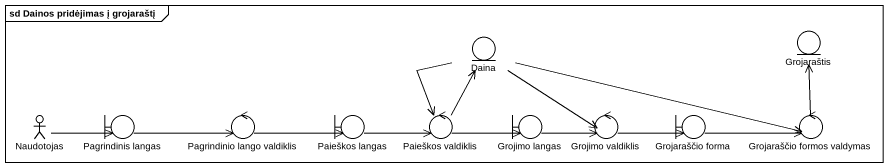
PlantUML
@startuml
mainframe sd Dainos pridėjimas į grojaraštį
entity Daina
entity Grojaraštis
actor Naudotojas
boundary "Pagrindinis langas" as Pagrindinis_langas
control "Pagrindinio lango valdiklis" as Pagrindinio_lango_valdiklis
boundary "Paieškos langas" as Paieškos_langas
control "Paieškos valdiklis" as Paieškos_valdiklis
boundary "Grojimo langas" as Grojimo_langas
control "Grojimo valdiklis" as Grojimo_valdiklis
boundary "Grojaraščio forma" as Grojaraščio_forma
control "Grojaraščio formos valdymas" as Grojaraščio_formos_valdymas
Daina --> Paieškos_valdiklis
Daina --> Grojimo_valdiklis
Daina -right-> Grojaraščio_formos_valdymas
Naudotojas -right-> Pagrindinis_langas
Pagrindinis_langas -right-> Pagrindinio_lango_valdiklis
Pagrindinio_lango_valdiklis -right-> Paieškos_langas
Paieškos_langas -right-> Paieškos_valdiklis
Paieškos_valdiklis -up-> Daina
Paieškos_valdiklis -right-> Grojimo_langas
Grojimo_langas -right-> Grojimo_valdiklis
Grojimo_valdiklis -right-> Grojaraščio_forma
Grojaraščio_forma -right-> Grojaraščio_formos_valdymas
Grojaraščio_formos_valdymas -up-> Grojaraštis
@enduml
